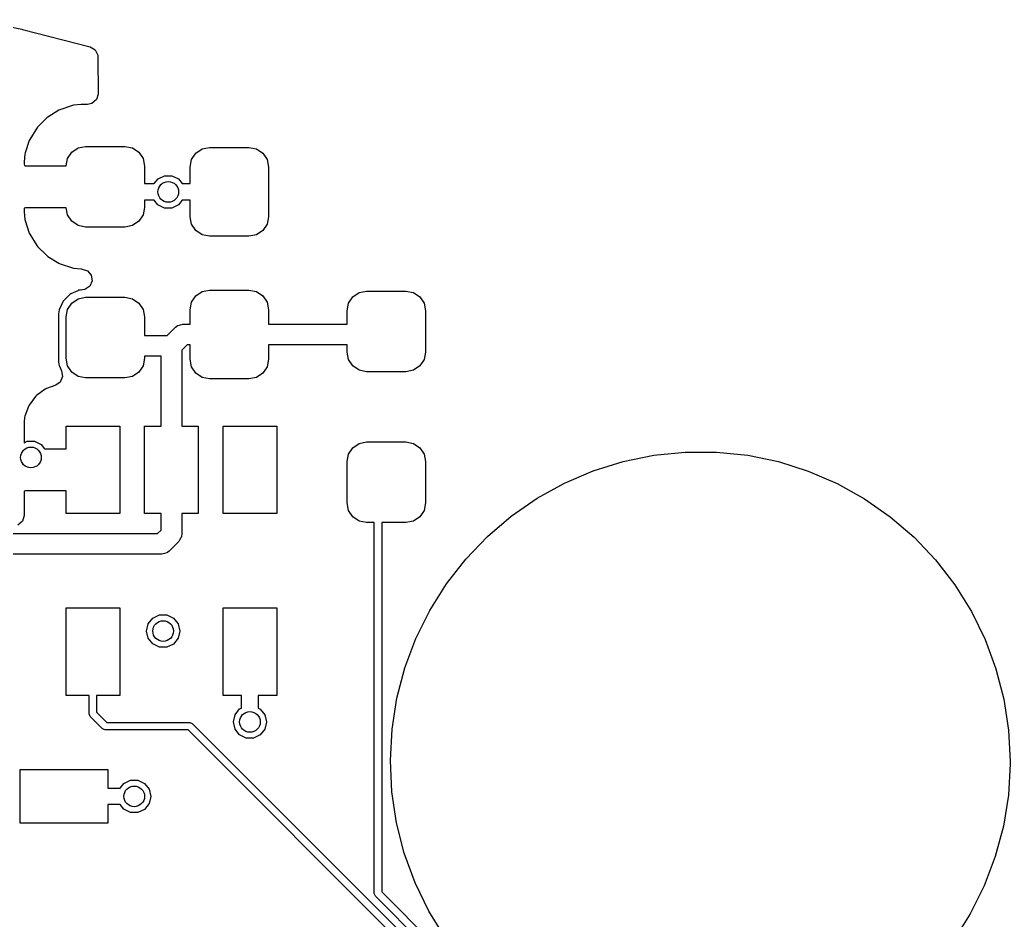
# Model space of a CAD drawing. Extents: x 115.8 to 161.6, y -138.1 to -92.4.
# Drawn here: x 143.87 to 155.85, y -103.75 to -92.86 of the extents above; entities that cross this region are included whole.
import ezdxf

# ---------------------------------------------------------------- set-up
doc = ezdxf.new("R2010")
doc.units = 0
doc.layers.add('BLACK', color=7, linetype='CONTINUOUS')

msp = doc.modelspace()

# ---------------------------------------------------------------- linework, layer by layer
at = {"layer": 'BLACK', "linetype": 'CONTINUOUS'}
for p, q in [((143.354, -92.8557), (143.892, -92.97)), ((143.892, -92.97), (143.897, -92.9712)), ((143.897, -92.9712), (144.716, -93.1815)), ((144.716, -93.1815), (144.777, -93.2179)), ((144.777, -93.2179), (144.809, -93.2814)), ((144.809, -93.2814), (144.811, -93.3033)), ((144.811, -93.3033), (144.812, -93.7532)), ((144.792, -93.8214), (144.738, -93.868)), ((144.812, -93.7532), (144.792, -93.8214)), ((144.338, -93.9492), (144.203, -94.0329)), ((144.351, -93.943), (144.338, -93.9492)), ((144.502, -93.8925), (144.351, -93.943)), ((144.516, -93.8896), (144.502, -93.8925)), ((144.61, -93.8798), (144.516, -93.8896)), ((144.616, -93.8795), (144.61, -93.8798)), ((144.686, -93.8795), (144.616, -93.8795)), ((144.738, -93.868), (144.686, -93.8795)), ((144.191, -94.042), (144.079, -94.1546)), ((144.203, -94.0329), (144.191, -94.042)), ((144.07, -94.166), (143.986, -94.3016)), ((144.079, -94.1546), (144.07, -94.166)), ((143.98, -94.3147), (143.93, -94.4663)), ((143.986, -94.3016), (143.98, -94.3147)), ((144.495, -94.4571), (144.572, -94.4056)), ((144.572, -94.4056), (144.662, -94.3875)), ((144.662, -94.3875), (145.137, -94.3875)), ((145.137, -94.3875), (145.228, -94.4056)), ((145.228, -94.4056), (145.305, -94.4571)), ((145.995, -94.4696), (146.072, -94.4181)), ((146.072, -94.4181), (146.162, -94.4)), ((146.162, -94.4), (146.637, -94.4)), ((146.637, -94.4), (146.728, -94.4181)), ((146.728, -94.4181), (146.805, -94.4696)), ((143.927, -94.4796), (143.917, -94.5723)), ((143.93, -94.4663), (143.927, -94.4796)), ((144.426, -94.621), (144.443, -94.5341)), ((144.443, -94.5341), (144.495, -94.4571)), ((145.305, -94.4571), (145.357, -94.5341)), ((145.357, -94.5341), (145.375, -94.625)), ((145.925, -94.6375), (145.943, -94.5466)), ((145.943, -94.5466), (145.995, -94.4696)), ((146.805, -94.4696), (146.857, -94.5466)), ((146.857, -94.5466), (146.875, -94.6375)), ((143.917, -94.5723), (143.917, -94.5787)), ((143.917, -94.5787), (143.917, -94.6029)), ((143.917, -94.6029), (143.921, -94.6181)), ((143.921, -94.6181), (143.923, -94.6193)), ((143.923, -94.6193), (143.931, -94.621)), ((143.931, -94.621), (144.426, -94.621)), ((145.375, -94.625), (145.375, -94.8375)), ((145.925, -94.8375), (145.925, -94.6375)), ((146.875, -94.6375), (146.875, -95.2375)), ((145.493, -94.8375), (145.538, -94.781)), ((145.538, -94.781), (145.618, -94.7425)), ((145.618, -94.7425), (145.707, -94.7425)), ((145.707, -94.7425), (145.787, -94.7812)), ((145.787, -94.7812), (145.832, -94.8375)), ((145.375, -94.8375), (145.493, -94.8375)), ((145.832, -94.8375), (145.925, -94.8375)), ((143.919, -95.1349), (143.917, -95.1425)), ((143.917, -95.1425), (143.917, -95.1713)), ((143.92, -95.1335), (143.919, -95.1349)), ((143.935, -95.129), (143.92, -95.1335)), ((144.426, -95.129), (143.935, -95.129)), ((144.443, -95.2159), (144.426, -95.129)), ((145.375, -95.125), (145.357, -95.2159)), ((145.493, -95.0375), (145.375, -95.0375)), ((145.375, -95.0375), (145.375, -95.125)), ((145.537, -95.0936), (145.493, -95.0375)), ((145.618, -95.1324), (145.537, -95.0936)), ((145.706, -95.1326), (145.618, -95.1324)), ((145.787, -95.0942), (145.706, -95.1326)), ((145.832, -95.0375), (145.787, -95.0942)), ((145.925, -95.0375), (145.832, -95.0375)), ((145.925, -95.2375), (145.925, -95.0375)), ((143.917, -95.1713), (143.917, -95.1778)), ((143.917, -95.1778), (143.927, -95.2716)), ((143.927, -95.2716), (143.93, -95.285)), ((144.495, -95.2929), (144.443, -95.2159)), ((145.357, -95.2159), (145.305, -95.2929)), ((145.943, -95.3284), (145.925, -95.2375)), ((146.875, -95.2375), (146.857, -95.3284)), ((143.93, -95.285), (143.98, -95.4365)), ((144.572, -95.3444), (144.495, -95.2929)), ((144.662, -95.3625), (144.572, -95.3444)), ((145.137, -95.3625), (144.662, -95.3625)), ((145.228, -95.3444), (145.137, -95.3625)), ((145.305, -95.2929), (145.228, -95.3444)), ((145.995, -95.4054), (145.943, -95.3284)), ((146.857, -95.3284), (146.805, -95.4054)), ((143.98, -95.4365), (143.987, -95.4496)), ((143.987, -95.4496), (144.07, -95.585)), ((146.072, -95.4569), (145.995, -95.4054)), ((146.162, -95.475), (146.072, -95.4569)), ((146.637, -95.475), (146.162, -95.475)), ((146.728, -95.4569), (146.637, -95.475)), ((146.805, -95.4054), (146.728, -95.4569)), ((144.07, -95.585), (144.079, -95.5964)), ((144.079, -95.5964), (144.192, -95.7089)), ((144.192, -95.7089), (144.204, -95.7179)), ((144.204, -95.7179), (144.339, -95.8014)), ((144.339, -95.8014), (144.352, -95.8076)), ((144.352, -95.8076), (144.504, -95.8578)), ((144.504, -95.8578), (144.517, -95.8607)), ((144.517, -95.8607), (144.61, -95.8702)), ((144.61, -95.8702), (144.616, -95.8705)), ((144.616, -95.8705), (144.616, -95.8705)), ((144.616, -95.8705), (144.616, -95.8705)), ((144.616, -95.8705), (144.619, -95.8707)), ((144.619, -95.8707), (144.619, -95.8714)), ((144.619, -95.8714), (144.685, -95.8905)), ((144.685, -95.8905), (144.731, -95.9442)), ((144.731, -95.9442), (144.741, -96.0144)), ((144.712, -96.079), (144.652, -96.1174)), ((144.741, -96.0144), (144.712, -96.079)), ((144.471, -96.1772), (144.39, -96.259)), ((144.481, -96.1725), (144.471, -96.1772)), ((144.568, -96.1324), (144.481, -96.1725)), ((144.495, -96.2821), (144.572, -96.2306)), ((144.576, -96.1283), (144.568, -96.1324)), ((144.568, -96.1324), (144.568, -96.1324)), ((144.572, -96.2306), (144.662, -96.2125)), ((144.586, -96.127), (144.576, -96.1283)), ((144.601, -96.125), (144.586, -96.127)), ((144.586, -96.127), (144.586, -96.127)), ((144.624, -96.122), (144.601, -96.125)), ((144.626, -96.122), (144.624, -96.122)), ((144.652, -96.1174), (144.626, -96.122)), ((144.662, -96.2125), (145.137, -96.2125)), ((145.137, -96.2125), (145.228, -96.2306)), ((145.228, -96.2306), (145.305, -96.2821)), ((145.943, -96.2716), (145.995, -96.1946)), ((145.995, -96.1946), (146.072, -96.1431)), ((146.072, -96.1431), (146.162, -96.125)), ((146.162, -96.125), (146.637, -96.125)), ((146.637, -96.125), (146.728, -96.1431)), ((146.728, -96.1431), (146.805, -96.1946)), ((146.805, -96.1946), (146.857, -96.2716)), ((147.843, -96.2841), (147.895, -96.2071)), ((147.895, -96.2071), (147.972, -96.1556)), ((147.972, -96.1556), (148.062, -96.1375)), ((148.062, -96.1375), (148.537, -96.1375)), ((148.537, -96.1375), (148.628, -96.1556)), ((148.628, -96.1556), (148.705, -96.2071)), ((148.705, -96.2071), (148.757, -96.2841)), ((144.39, -96.259), (144.341, -96.3638)), ((144.443, -96.3591), (144.495, -96.2821)), ((145.305, -96.2821), (145.357, -96.3591)), ((145.925, -96.3625), (145.943, -96.2716)), ((146.857, -96.2716), (146.875, -96.3625)), ((147.825, -96.375), (147.843, -96.2841)), ((148.757, -96.2841), (148.775, -96.375)), ((144.341, -96.3638), (144.334, -96.4116)), ((144.334, -96.4116), (144.334, -96.9884)), ((144.425, -96.45), (144.443, -96.3591)), ((144.425, -96.95), (144.425, -96.45)), ((145.357, -96.3591), (145.375, -96.45)), ((145.375, -96.45), (145.375, -96.675)), ((145.925, -96.5375), (145.925, -96.3625)), ((146.875, -96.3625), (146.875, -96.5375)), ((147.825, -96.5375), (147.825, -96.375)), ((148.775, -96.375), (148.775, -96.875)), ((145.648, -96.675), (145.749, -96.5741)), ((145.749, -96.5741), (145.767, -96.5608)), ((145.767, -96.5608), (145.77, -96.5573)), ((145.77, -96.5573), (145.773, -96.5565)), ((145.773, -96.5565), (145.778, -96.5526)), ((145.778, -96.5526), (145.808, -96.5462)), ((145.808, -96.5462), (145.838, -96.5375)), ((145.838, -96.5375), (145.925, -96.5375)), ((146.875, -96.5375), (147.825, -96.5375)), ((145.375, -96.675), (145.648, -96.675)), ((145.889, -96.7875), (145.825, -96.8518)), ((145.925, -96.7875), (145.889, -96.7875)), ((145.925, -96.9625), (145.925, -96.7875)), ((147.825, -96.7875), (146.875, -96.7875)), ((146.875, -96.7875), (146.875, -96.9625)), ((147.825, -96.875), (147.825, -96.7875)), ((144.443, -97.0409), (144.425, -96.95)), ((145.375, -96.95), (145.357, -97.0409)), ((145.575, -96.925), (145.375, -96.925)), ((145.375, -96.925), (145.375, -96.95)), ((145.575, -97.77), (145.575, -96.925)), ((145.825, -96.8518), (145.825, -97.77)), ((147.843, -96.9659), (147.825, -96.875)), ((148.775, -96.875), (148.757, -96.9659)), ((144.334, -96.9884), (144.335, -96.9925)), ((144.335, -96.9925), (144.339, -97.0205)), ((144.339, -97.0205), (144.341, -97.0362)), ((144.341, -97.0362), (144.345, -97.0449)), ((144.345, -97.0449), (144.345, -97.0449)), ((144.345, -97.0449), (144.372, -97.1024)), ((144.495, -97.1179), (144.443, -97.0409)), ((145.357, -97.0409), (145.305, -97.1179)), ((145.943, -97.0534), (145.925, -96.9625)), ((145.995, -97.1304), (145.943, -97.0534)), ((146.857, -97.0534), (146.805, -97.1304)), ((146.875, -96.9625), (146.857, -97.0534)), ((147.895, -97.0429), (147.843, -96.9659)), ((147.972, -97.0944), (147.895, -97.0429)), ((148.705, -97.0429), (148.628, -97.0944)), ((148.757, -96.9659), (148.705, -97.0429)), ((144.382, -97.1726), (144.353, -97.2374)), ((144.372, -97.1024), (144.382, -97.1726)), ((144.572, -97.1694), (144.495, -97.1179)), ((144.662, -97.1875), (144.572, -97.1694)), ((145.137, -97.1875), (144.662, -97.1875)), ((145.228, -97.1694), (145.137, -97.1875)), ((145.305, -97.1179), (145.228, -97.1694)), ((146.072, -97.1819), (145.995, -97.1304)), ((146.162, -97.2), (146.072, -97.1819)), ((146.728, -97.1819), (146.637, -97.2)), ((146.805, -97.1304), (146.728, -97.1819)), ((148.062, -97.1125), (147.972, -97.0944)), ((148.537, -97.1125), (148.062, -97.1125)), ((148.628, -97.0944), (148.537, -97.1125)), ((144.302, -97.2737), (144.187, -97.3167)), ((144.353, -97.2374), (144.302, -97.2737)), ((146.637, -97.2), (146.162, -97.2)), ((144.057, -97.4143), (143.98, -97.5164)), ((144.069, -97.4017), (144.057, -97.4143)), ((144.171, -97.3252), (144.069, -97.4017)), ((144.187, -97.3167), (144.171, -97.3252)), ((143.972, -97.5319), (143.927, -97.6524)), ((143.98, -97.5164), (143.972, -97.5319)), ((143.923, -97.6676), (143.917, -97.7185)), ((143.927, -97.6524), (143.923, -97.6676)), ((143.917, -97.7185), (143.917, -97.7253)), ((143.917, -97.7253), (143.917, -97.9735)), ((144.425, -98.046), (144.425, -97.77)), ((144.425, -97.77), (145.075, -97.77)), ((145.075, -97.77), (145.075, -98.83)), ((145.375, -98.83), (145.375, -97.77)), ((145.375, -97.77), (145.575, -97.77)), ((145.825, -97.77), (146.025, -97.77)), ((146.025, -97.77), (146.025, -98.83)), ((146.325, -98.83), (146.325, -97.77)), ((146.325, -97.77), (146.975, -97.77)), ((146.975, -97.77), (146.975, -98.83)), ((143.917, -97.9735), (143.956, -97.955)), ((143.956, -97.955), (144.045, -97.955)), ((144.045, -97.955), (144.125, -97.9937)), ((144.125, -97.9937), (144.166, -98.046)), ((147.843, -98.1091), (147.895, -98.0321)), ((147.895, -98.0321), (147.972, -97.9806)), ((147.972, -97.9806), (148.062, -97.9625)), ((148.062, -97.9625), (148.537, -97.9625)), ((148.537, -97.9625), (148.628, -97.9806)), ((148.628, -97.9806), (148.705, -98.0321)), ((148.705, -98.0321), (148.757, -98.1091)), ((144.166, -98.046), (144.425, -98.046)), ((147.825, -98.2), (147.843, -98.1091)), ((148.757, -98.1091), (148.775, -98.2)), ((151.167, -98.1978), (151.539, -98.1221)), ((151.539, -98.1221), (151.917, -98.0844)), ((151.917, -98.0844), (152.296, -98.0851)), ((152.296, -98.0851), (152.674, -98.1241)), ((152.674, -98.1241), (153.045, -98.201)), ((147.825, -98.7), (147.825, -98.2)), ((148.775, -98.2), (148.775, -98.7)), ((150.805, -98.3106), (151.167, -98.1978)), ((153.045, -98.201), (153.407, -98.3151)), ((150.456, -98.4595), (150.805, -98.3106)), ((153.407, -98.3151), (153.756, -98.4652)), ((150.124, -98.6428), (150.456, -98.4595)), ((153.756, -98.4652), (154.087, -98.6498)), ((143.919, -98.5599), (143.917, -98.5675)), ((143.917, -98.5675), (143.917, -98.8535)), ((143.92, -98.5585), (143.919, -98.5599)), ((143.935, -98.554), (143.92, -98.5585)), ((144.425, -98.554), (143.935, -98.554)), ((144.425, -98.83), (144.425, -98.554)), ((147.843, -98.7909), (147.825, -98.7)), ((148.775, -98.7), (148.757, -98.7909)), ((149.812, -98.8589), (150.124, -98.6428)), ((154.087, -98.6498), (154.398, -98.8669)), ((143.917, -98.8535), (143.897, -98.9216)), ((145.075, -98.83), (144.425, -98.83)), ((145.575, -98.83), (145.375, -98.83)), ((145.575, -99.0282), (145.575, -98.83)), ((146.025, -98.83), (145.825, -98.83)), ((145.825, -98.83), (145.825, -99.08)), ((146.975, -98.83), (146.325, -98.83)), ((147.895, -98.8679), (147.843, -98.7909)), ((147.972, -98.9194), (147.895, -98.8679)), ((148.705, -98.8679), (148.628, -98.9194)), ((148.757, -98.7909), (148.705, -98.8679)), ((149.523, -99.1053), (149.812, -98.8589)), ((154.398, -98.8669), (154.686, -99.1143)), ((143.897, -98.9216), (143.843, -98.9681)), ((148.062, -98.9375), (147.972, -98.9194)), ((148.155, -98.9375), (148.062, -98.9375)), ((148.155, -103.424), (148.155, -98.9375)), ((148.537, -98.9375), (148.245, -98.9375)), ((148.245, -98.9375), (148.245, -103.406)), ((148.628, -98.9194), (148.537, -98.9375)), ((143.647, -99.07), (145.533, -99.07)), ((145.533, -99.07), (145.575, -99.0282)), ((145.821, -99.1091), (145.82, -99.1155)), ((145.822, -99.1066), (145.821, -99.1091)), ((145.825, -99.08), (145.822, -99.102)), ((145.822, -99.102), (145.822, -99.1066)), ((149.261, -99.3796), (149.523, -99.1053)), ((145.788, -99.1684), (145.673, -99.2834)), ((145.803, -99.1414), (145.788, -99.1684)), ((145.82, -99.1155), (145.803, -99.1414)), ((154.686, -99.1143), (154.947, -99.3895)), ((145.585, -99.32), (143.595, -99.32)), ((145.615, -99.3113), (145.585, -99.32)), ((145.645, -99.3049), (145.615, -99.3113)), ((145.65, -99.301), (145.645, -99.3049)), ((145.653, -99.3002), (145.65, -99.301)), ((145.656, -99.2967), (145.653, -99.3002)), ((145.673, -99.2834), (145.656, -99.2967)), ((149.028, -99.679), (149.261, -99.3796)), ((154.947, -99.3895), (155.179, -99.6898)), ((148.827, -100), (149.028, -99.679)), ((155.179, -99.6898), (155.38, -100.012)), ((144.425, -101.03), (144.425, -99.97)), ((144.425, -99.97), (145.075, -99.97)), ((145.075, -99.97), (145.075, -101.03)), ((145.475, -100.093), (145.556, -100.055)), ((145.556, -100.055), (145.645, -100.055)), ((145.645, -100.055), (145.725, -100.094)), ((146.325, -101.03), (146.325, -99.97)), ((146.325, -99.97), (146.975, -99.97)), ((146.975, -99.97), (146.975, -101.03)), ((148.658, -100.341), (148.827, -100)), ((155.38, -100.012), (155.547, -100.353)), ((145.4, -100.25), (145.42, -100.163)), ((145.42, -100.163), (145.475, -100.093)), ((145.725, -100.094), (145.78, -100.163)), ((145.78, -100.163), (145.8, -100.25)), ((145.42, -100.336), (145.4, -100.25)), ((145.8, -100.251), (145.78, -100.337)), ((145.8, -100.25), (145.8, -100.251)), ((145.475, -100.406), (145.42, -100.336)), ((145.555, -100.445), (145.475, -100.406)), ((145.724, -100.407), (145.644, -100.445)), ((145.78, -100.337), (145.724, -100.407)), ((148.526, -100.696), (148.658, -100.341)), ((155.547, -100.353), (155.678, -100.709)), ((145.644, -100.445), (145.555, -100.445)), ((148.429, -101.063), (148.526, -100.696)), ((155.678, -100.709), (155.773, -101.076)), ((144.705, -101.03), (144.425, -101.03)), ((144.705, -101.25), (144.705, -101.03)), ((145.075, -101.03), (144.795, -101.03)), ((144.795, -101.03), (144.795, -101.231)), ((146.55, -101.03), (146.325, -101.03)), ((146.55, -101.182), (146.55, -101.03)), ((146.975, -101.03), (146.75, -101.03)), ((146.75, -101.03), (146.75, -101.182)), ((148.371, -101.438), (148.429, -101.063)), ((155.773, -101.076), (155.831, -101.451)), ((144.718, -101.282), (144.705, -101.25)), ((144.795, -101.231), (144.919, -101.355)), ((146.45, -101.35), (146.47, -101.263)), ((146.47, -101.263), (146.525, -101.193)), ((146.525, -101.193), (146.55, -101.182)), ((146.75, -101.182), (146.775, -101.194)), ((146.775, -101.194), (146.83, -101.263)), ((146.83, -101.263), (146.85, -101.35)), ((144.868, -101.432), (144.718, -101.282)), ((144.919, -101.355), (145.921, -101.355)), ((145.921, -101.355), (145.953, -101.368)), ((145.953, -101.368), (153.39, -108.805)), ((146.47, -101.436), (146.45, -101.35)), ((146.85, -101.351), (146.83, -101.437)), ((146.85, -101.35), (146.85, -101.351)), ((144.9, -101.445), (144.868, -101.432)), ((145.903, -101.445), (144.9, -101.445)), ((153.339, -108.882), (145.903, -101.445)), ((146.525, -101.506), (146.47, -101.436)), ((146.605, -101.545), (146.525, -101.506)), ((146.774, -101.507), (146.694, -101.545)), ((146.83, -101.437), (146.774, -101.507)), ((148.35, -101.817), (148.371, -101.438)), ((155.831, -101.451), (155.85, -101.83)), ((146.694, -101.545), (146.605, -101.545)), ((148.368, -102.196), (148.35, -101.817)), ((155.85, -101.856), (155.828, -102.235)), ((155.85, -101.83), (155.85, -101.856)), ((143.87, -102.575), (143.87, -101.925)), ((143.87, -101.925), (144.93, -101.925)), ((144.93, -101.925), (144.93, -102.15)), ((145.08, -102.15), (145.125, -102.093)), ((145.125, -102.093), (145.206, -102.055)), ((145.206, -102.055), (145.295, -102.055)), ((145.295, -102.055), (145.375, -102.094)), ((145.375, -102.094), (145.43, -102.163)), ((144.93, -102.15), (145.08, -102.15)), ((145.43, -102.163), (145.45, -102.25)), ((148.424, -102.571), (148.368, -102.196)), ((145.43, -102.337), (145.374, -102.407)), ((145.45, -102.251), (145.43, -102.337)), ((145.45, -102.25), (145.45, -102.251)), ((155.828, -102.235), (155.768, -102.61)), ((145.08, -102.35), (144.93, -102.35)), ((144.93, -102.35), (144.93, -102.575)), ((145.125, -102.406), (145.08, -102.35)), ((145.205, -102.445), (145.125, -102.406)), ((145.294, -102.445), (145.205, -102.445)), ((145.374, -102.407), (145.294, -102.445)), ((144.93, -102.575), (143.87, -102.575)), ((148.518, -102.939), (148.424, -102.571)), ((155.768, -102.61), (155.67, -102.976)), ((148.648, -103.295), (148.518, -102.939)), ((155.67, -102.976), (155.536, -103.331)), ((148.814, -103.637), (148.648, -103.295)), ((148.168, -103.456), (148.155, -103.424)), ((148.245, -103.406), (152.894, -108.055)), ((155.536, -103.331), (155.367, -103.671)), ((152.844, -108.132), (148.168, -103.456)), ((149.013, -103.959), (148.814, -103.637)), ((155.367, -103.671), (155.164, -103.992))]:
    msp.add_line(p, q, dxfattribs=at)
at = {"layer": 'BLACK'}
for centre in [(145.662, -94.9375), (144, -98.15), (145.6, -100.25), (146.65, -101.35), (145.25, -102.25)]:
    msp.add_circle(centre, 0.125, dxfattribs=at)

doc.saveas('drawing.dxf')
